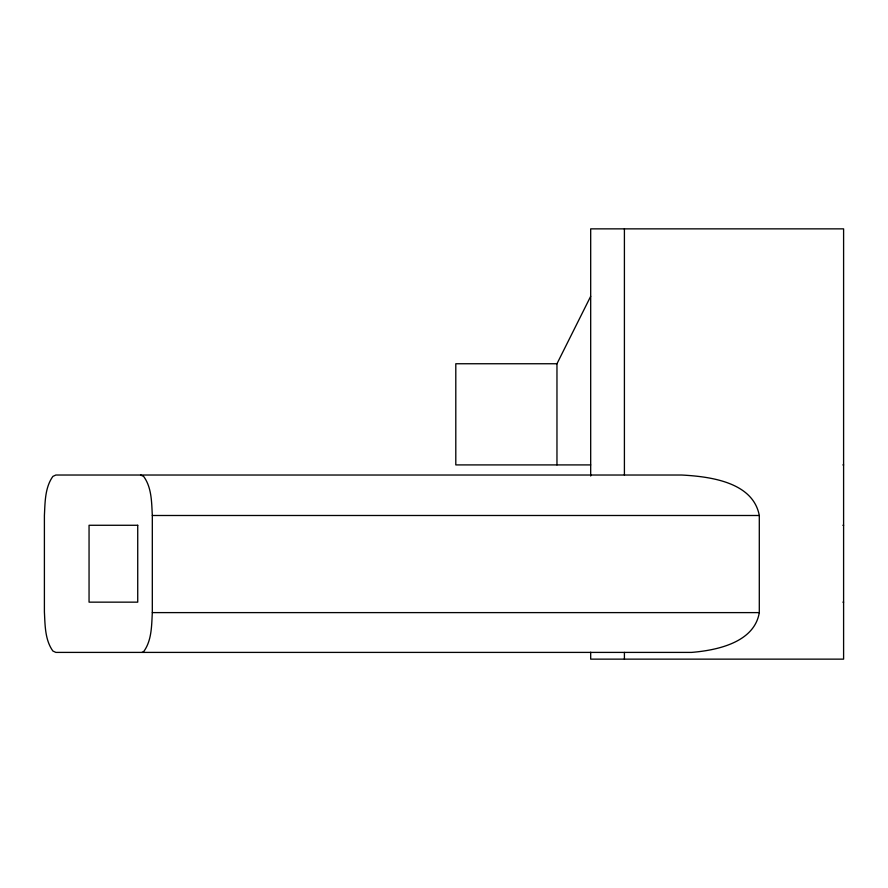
<?xml version="1.0" encoding="UTF-8"?>
<svg xmlns="http://www.w3.org/2000/svg" width="888" height="888" viewBox="0 0 888 888"><rect width="100%" height="100%" fill="white"/><g stroke="black" fill="none" stroke-linecap="round" stroke-linejoin="round"><path stroke-width="1.33" d="M140.593 475.025L143.623 476.401C151.781 487.512 151.604 502.297 152.314 515.495L152.314 612.609C151.604 625.796 151.781 640.592 143.623 651.692L142.08 652.403M759.296 612.609C754.334 642.546 716.938 650.327 691.519 652.403L55.844 652.403L52.88 651.015C44.888 639.837 45.099 625.108 44.4 611.932L44.4 515.495C45.099 502.308 44.888 487.579 52.88 476.401L55.844 475.025L681.695 475.025C709.679 476.512 753.013 481.918 759.296 515.495L759.296 612.609L152.314 612.609M556.965 464.912L556.965 363.747L590.687 296.303M556.965 363.747L455.799 363.747L455.799 464.912L590.687 464.912M842.912 464.912L843.6 464.912M152.314 515.495L759.296 515.495M842.912 525.274L843.6 525.274M842.912 602.153L843.6 602.153M624.408 228.86L624.408 475.025M624.408 652.403L624.408 659.14M590.687 476.001L590.687 228.86L843.6 228.86L843.6 659.14L590.687 659.14L590.687 652.203M137.729 525.274L89.055 525.274L89.055 602.153L137.729 602.153L137.729 525.274"/></g></svg>
